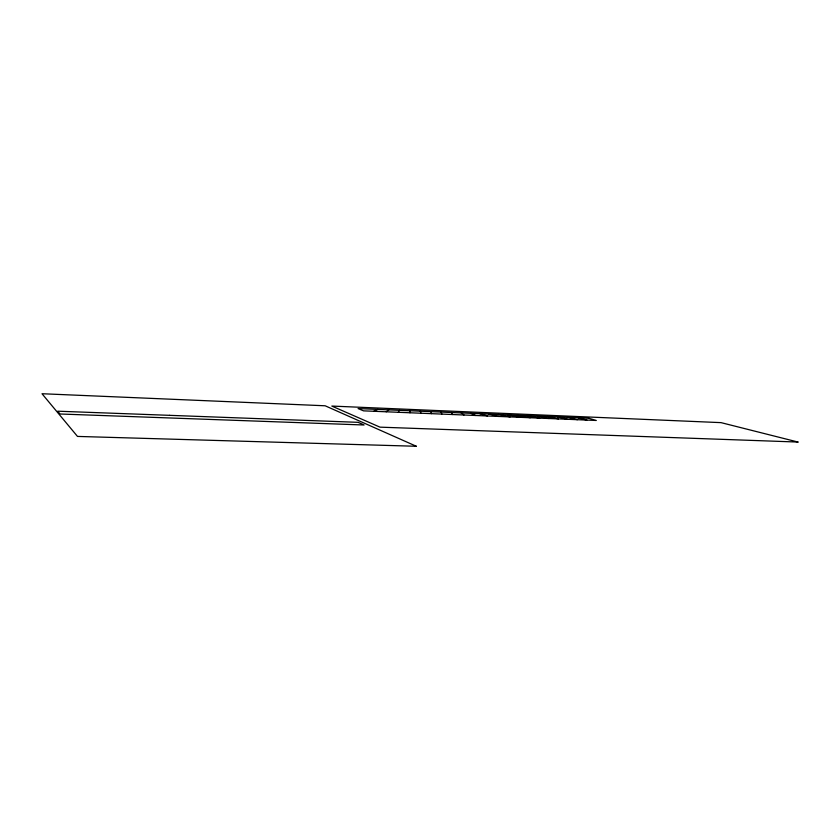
<?xml version="1.0" encoding="UTF-8"?>
<svg xmlns="http://www.w3.org/2000/svg" width="840" height="840" viewBox="0 0 840 840"><rect width="100%" height="100%" fill="white"/><g stroke="black" fill="none" stroke-linecap="round" stroke-linejoin="round"><path stroke-width="1.26" d="M398.36 412.293L399.452 410.319M386.201 411.789L388.794 409.868M373.706 411.274L377.916 409.406M517.346 415.275L530.26 417.743M507.633 414.866L520.475 417.344M527.258 415.695L539.711 418.142M498.152 414.467L510.122 416.913M537.327 416.115L549.066 418.519M547.491 416.546L558.453 418.908M557.697 416.976L567.913 419.307M488.901 414.078L499.107 416.462M567.882 417.396L577.385 419.695M578.036 417.827L586.856 420.084M479.766 413.69L487.536 415.979M470.589 413.312L475.703 415.495M461.171 412.913L463.932 415.002M451.364 412.503L452.571 414.54M430.752 411.632L431.393 413.658M420.315 411.191L420.935 413.228M441.179 412.072L441.777 414.089M409.92 410.76L409.962 412.776M416.336 446.271L77.49 436.422L42 393.729L325.143 405.783L416.336 446.271M169.617 415.338L57.677 411.191L60.018 413.994L364.098 424.998L358.113 422.331L169.617 415.338M798 442.05L379.985 427.151L331.832 406.067L721.035 422.636L798 442.05M588.829 418.278L358.092 408.576L363.552 410.855L596.295 420.473L588.829 418.278"/></g></svg>
